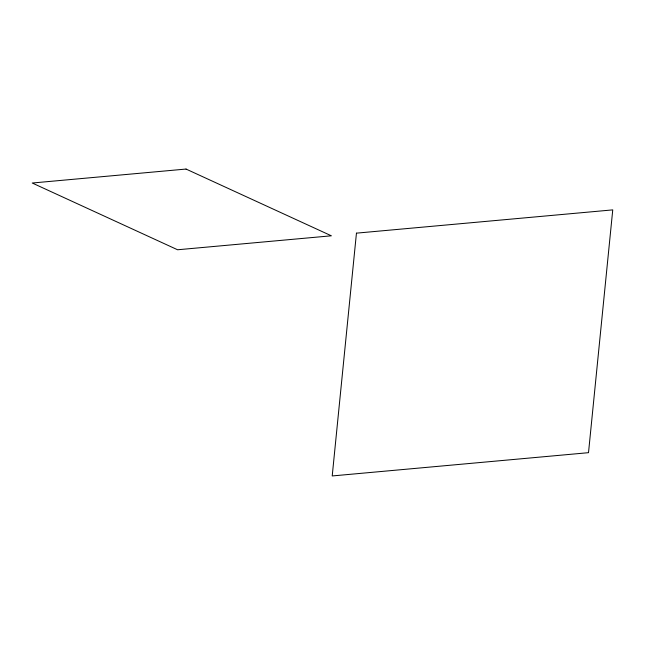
<?xml version="1.0" encoding="UTF-8"?>
<svg xmlns="http://www.w3.org/2000/svg" width="645" height="645" viewBox="0 0 645 645"><rect width="100%" height="100%" fill="white"/><g stroke="black" fill="none" stroke-linecap="round" stroke-linejoin="round"><path stroke-width="0.97" d="M356.451 233.151L332.215 475.946L588.514 452.677L612.75 209.883L356.451 233.151M186.034 169.055L32.25 183.019L177.585 249.768L331.369 235.804L186.034 169.055"/></g></svg>
